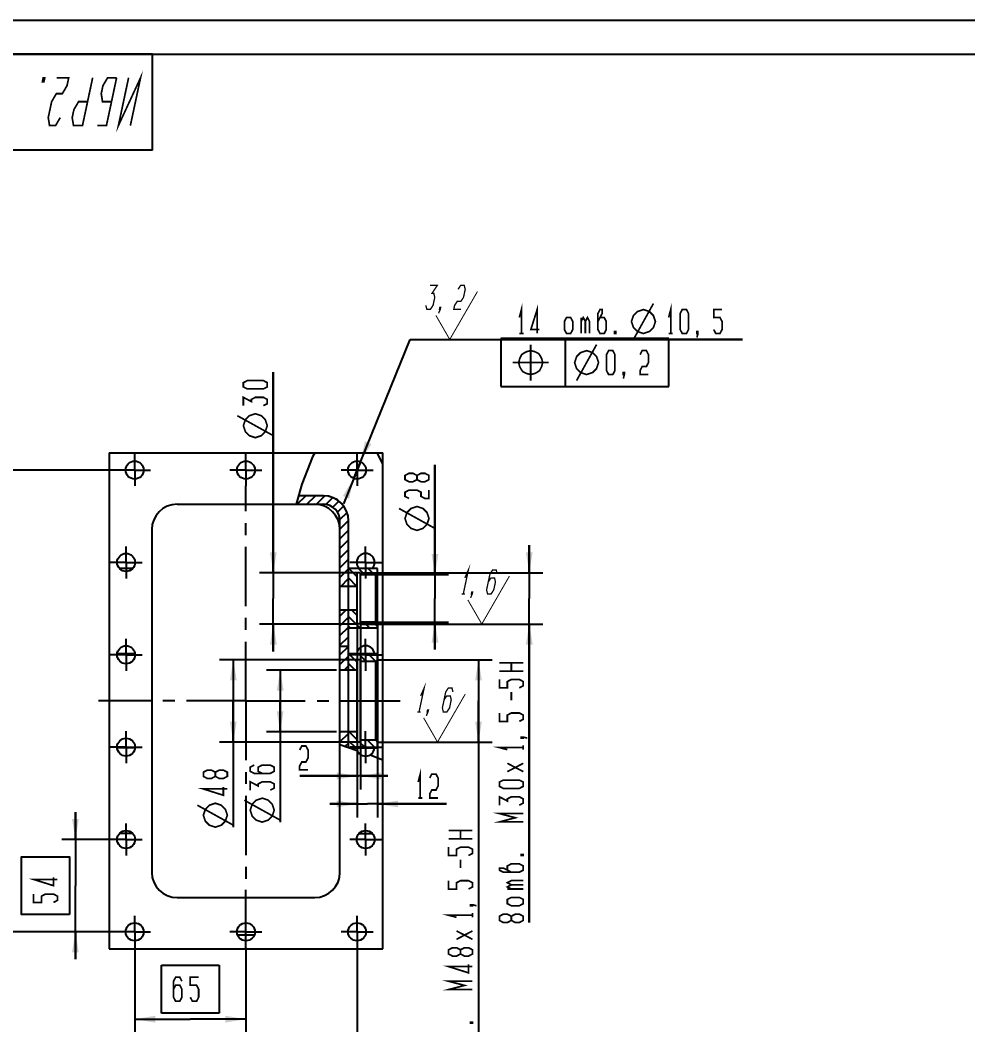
# Model space of a CAD drawing. Header units: millimetres. Extents: x 0 to 420, y 0 to 297.
# Drawn here: x 70.6 to 209.1, y 150.1 to 297 of the extents above; entities that cross this region are included whole.
import ezdxf

# ---------------------------------------------------------------- set-up
doc = ezdxf.new("R2010")
doc.units = ezdxf.units.MM
doc.header["$LTSCALE"] = 23.1
doc.linetypes.add('CENTER', pattern=[0.6, 0.375, -0.075, 0.075, -0.075])
doc.layers.get('0').update_dxf_attribs({"linetype": 'CONTINUOUS'})
for name, color, linetype in [('ALL_AXIS', 7, 'CONTINUOUS'), ('ALL_DIMENSIONS', 7, 'CONTINUOUS'), ('ALL_GTOL', 7, 'CONTINUOUS'), ('ALL_ROUND', 7, 'CONTINUOUS'), ('ALL_SURF_FIN', 7, 'CONTINUOUS')]:
    doc.layers.add(name, color=color, linetype=linetype)
doc.styles.get("Standard").update_dxf_attribs({"font": 'txt', "width": 0.7})
doc.dimstyles.new('DIMSTYLE_1', dxfattribs={"dimtxt": 3.5, "dimasz": 3, "dimexe": 0.18, "dimexo": 0.0625, "dimgap": 0.09, "dimtad": 1, "dimdec": 5, "dimlfac": 4, "dimdsep": 46, "dimtxsty": 'STANDARD', "dimblk": '_FILLED', "dimblk1": '_FILLED', "dimblk2": '_FILLED', "dimcen": 0.09, "dimadec": 0, "dimazin": 0, "dimtp": 0.5, "dimtm": 0.5, "dimtfac": 1, "dimtdec": 5, "dimtofl": 0, "dimtmove": 0, "dimatfit": 3, "dimldrblk": '_FILLED', "dimfxl": 1, "dimtolj": 1, "dimarcsym": 0})
doc.dimstyles.new('DIMSTYLE_2', dxfattribs={"dimtxt": 3.5, "dimasz": 3, "dimexe": 0.18, "dimexo": 0.0625, "dimgap": 0.09, "dimtad": 1, "dimdec": 5, "dimlfac": 4, "dimdsep": 46, "dimtxsty": 'STANDARD', "dimblk": '_FILLED', "dimblk1": '_FILLED', "dimblk2": '_FILLED', "dimcen": 0.09, "dimadec": 0, "dimazin": 0, "dimtp": 0.3, "dimtm": 0.3, "dimtfac": 1, "dimtdec": 5, "dimtofl": 0, "dimtmove": 0, "dimatfit": 3, "dimldrblk": '_FILLED', "dimfxl": 1, "dimtolj": 1, "dimarcsym": 0})
doc.dimstyles.new('DIMSTYLE_3', dxfattribs={"dimtxt": 3.5, "dimasz": 3, "dimexe": 0.18, "dimexo": 0.0625, "dimgap": 0.09, "dimtad": 1, "dimtih": 1, "dimtoh": 1, "dimdec": 5, "dimlfac": 4, "dimdsep": 46, "dimtxsty": 'STANDARD', "dimblk": '_FILLED', "dimblk1": '_FILLED', "dimblk2": '_FILLED', "dimcen": 0.09, "dimadec": 0, "dimazin": 0, "dimtp": 0.2, "dimtm": 0.2, "dimtfac": 1, "dimtdec": 5, "dimtofl": 0, "dimtmove": 0, "dimatfit": 3, "dimldrblk": '_FILLED', "dimfxl": 1, "dimtolj": 1, "dimarcsym": 0})
doc.dimstyles.new('DIMSTYLE_4', dxfattribs={"dimtxt": 3.5, "dimasz": 3, "dimexe": 0.18, "dimexo": 0.0625, "dimgap": 0.09, "dimtad": 1, "dimlfac": 4, "dimdsep": 46, "dimtxsty": 'STANDARD', "dimblk": '_FILLED', "dimblk1": '_FILLED', "dimblk2": '_FILLED', "dimcen": 0.09, "dimadec": 0, "dimazin": 0, "dimtp": 0.2, "dimtm": 0.2, "dimtfac": 1, "dimtofl": 0, "dimtmove": 0, "dimatfit": 3, "dimldrblk": '_FILLED', "dimfxl": 1, "dimtolj": 1, "dimarcsym": 0})
doc.dimstyles.new('DIMSTYLE_5', dxfattribs={"dimtxt": 3.5, "dimasz": 3, "dimexe": 0.18, "dimexo": 0.0625, "dimgap": 0.09, "dimtad": 1, "dimlfac": 4, "dimdsep": 46, "dimtxsty": 'STANDARD', "dimblk": '_FILLED', "dimblk1": '_FILLED', "dimblk2": '_FILLED', "dimcen": 0.09, "dimadec": 0, "dimazin": 0, "dimtp": 0.1, "dimtm": 0.1, "dimtfac": 1, "dimtofl": 0, "dimtmove": 0, "dimatfit": 3, "dimldrblk": '_FILLED', "dimfxl": 1, "dimtolj": 1, "dimarcsym": 0})
doc.dimstyles.new('DIMSTYLE_6', dxfattribs={"dimtxt": 3.5, "dimasz": 3, "dimexe": 0.18, "dimexo": 0.0625, "dimgap": 0.09, "dimtad": 1, "dimlfac": 4, "dimdsep": 46, "dimtxsty": 'STANDARD', "dimblk": '_FILLED', "dimblk1": '_FILLED', "dimblk2": '_FILLED', "dimcen": 0.09, "dimadec": 0, "dimazin": 0, "dimtp": 0.3, "dimtm": 0.3, "dimtfac": 1, "dimtofl": 0, "dimtmove": 0, "dimatfit": 3, "dimldrblk": '_FILLED', "dimfxl": 1, "dimtolj": 1, "dimarcsym": 0})

# ---------------------------------------------------------------- blocks, each defined once
blk = doc.blocks.new('_FILLED')
at = {"color": 0, "linetype": 'BYBLOCK'}
blk.add_solid([(0, 0), (-1, 0.167), (-1, -0.167)], dxfattribs=at)
blk = doc.blocks.new('*D1')
at = {"layer": 'ALL_DIMENSIONS', "color": 2, "linetype": 'CONTINUOUS'}
for p, q in [((87.39, 161.41), (87.39, 137.9)), ((119.89, 161.41), (119.89, 137.9)), ((87.39, 139.9), (103.64, 139.9)), ((119.89, 139.9), (103.64, 139.9))]:
    blk.add_line(p, q, dxfattribs=at)
at = {"layer": 'ALL_DIMENSIONS', "color": 2, "linetype": 'CONTINUOUS', "xscale": 3, "yscale": 3, "zscale": 3, "rotation": 180}
blk.add_blockref('_FILLED', (87.39, 139.9), dxfattribs=at)
at = {"layer": 'ALL_DIMENSIONS', "color": 2, "linetype": 'CONTINUOUS', "xscale": 3, "yscale": 3, "zscale": 3}
blk.add_blockref('_FILLED', (119.89, 139.9), dxfattribs=at)
blk = doc.blocks.new('*D2')
at = {"layer": 'ALL_DIMENSIONS', "color": 2, "linetype": 'CONTINUOUS'}
for p, q in [((87.39, 161.41), (87.39, 148.97)), ((103.64, 161.41), (103.64, 148.97)), ((87.39, 150.97), (95.52, 150.97)), ((103.64, 150.97), (95.52, 150.97))]:
    blk.add_line(p, q, dxfattribs=at)
at = {"layer": 'ALL_DIMENSIONS', "color": 2, "linetype": 'CONTINUOUS', "xscale": 3, "yscale": 3, "zscale": 3, "rotation": 180}
blk.add_blockref('_FILLED', (87.39, 150.97), dxfattribs=at)
at = {"layer": 'ALL_DIMENSIONS', "color": 2, "linetype": 'CONTINUOUS', "xscale": 3, "yscale": 3, "zscale": 3}
blk.add_blockref('_FILLED', (103.64, 150.97), dxfattribs=at)
blk = doc.blocks.new('*D3')
at = {"layer": 'ALL_DIMENSIONS', "color": 2, "linetype": 'CONTINUOUS'}
for p, q in [((78.73, 177.23), (78.73, 181.23)), ((78.73, 181.23), (78.73, 170.48)), ((83.81, 177.23), (76.73, 177.23)), ((78.73, 159.73), (78.73, 170.48)), ((85.06, 163.73), (76.73, 163.73)), ((78.73, 163.73), (78.73, 159.73))]:
    blk.add_line(p, q, dxfattribs=at)
at = {"layer": 'ALL_DIMENSIONS', "color": 2, "linetype": 'CONTINUOUS', "xscale": 3, "yscale": 3, "zscale": 3}
for p, rotation in [((78.73, 177.23), 270), ((78.73, 163.73), 90)]:
    blk.add_blockref('_FILLED', p, dxfattribs=dict(at, rotation=rotation))
blk = doc.blocks.new('*D4')
at = {"layer": 'ALL_DIMENSIONS', "color": 2, "linetype": 'CONTINUOUS'}
for p, q in [((85.06, 231.23), (61.26, 231.23)), ((63.26, 231.23), (63.26, 197.48)), ((63.26, 163.73), (63.26, 197.48)), ((85.06, 163.73), (61.26, 163.73))]:
    blk.add_line(p, q, dxfattribs=at)
at = {"layer": 'ALL_DIMENSIONS', "color": 2, "linetype": 'CONTINUOUS', "xscale": 3, "yscale": 3, "zscale": 3}
for p, rotation in [((63.26, 231.23), 90), ((63.26, 163.73), 270)]:
    blk.add_blockref('_FILLED', p, dxfattribs=dict(at, rotation=rotation))
blk = doc.blocks.new('*D5')
at = {"layer": 'ALL_DIMENSIONS', "color": 2, "linetype": 'CONTINUOUS'}
for p, q in [((119.89, 231.23), (127.64, 250.32)), ((127.64, 250.32), (176.2, 250.32)), ((176.2, 250.32), (141.08, 250.32)), ((120.38, 232.45), (119.89, 231.23)), ((119.89, 231.23), (117.89, 226.31)), ((119.4, 230.02), (119.89, 231.23))]:
    blk.add_line(p, q, dxfattribs=at)
at = {"layer": 'ALL_DIMENSIONS', "color": 2, "linetype": 'CONTINUOUS', "xscale": 3, "yscale": 3, "zscale": 3}
for p, rotation in [((120.38, 232.45), 247.8931335168), ((119.4, 230.02), 67.8931335168)]:
    blk.add_blockref('_FILLED', p, dxfattribs=dict(at, rotation=rotation))
blk = doc.blocks.new('SF10_BL0', base_point=(133.71, 254.27))
at = {"layer": 'ALL_SURF_FIN', "color": 2, "linetype": 'CONTINUOUS'}
for points, const_width in [([(130.56, 258.22), (131.61, 258.22), (130.84, 257.06), (131.1, 257.06), (131.24, 256.47), (130.99, 255.31), (130.6, 254.72), (130.08, 254.72), (129.94, 255.31)], 0.194), ([(133.43, 250.32), (137.48, 257.33)], 0.146), ([(134.64, 257.64), (135.02, 258.22), (135.55, 258.22), (135.69, 257.64), (135.44, 256.47), (135.05, 255.89), (134.53, 255.89), (134.14, 255.31), (134.02, 254.72), (135.07, 254.72)], 0.194), ([(132.05, 254.72), (131.92, 254.72), (131.98, 255.02), (132.11, 255.02), (132.05, 254.72), (131.79, 254.14)], 0.194), ([(133.43, 250.32), (131.4, 253.84)], 0.146)]:
    blk.add_lwpolyline(points, dxfattribs=dict(at, const_width=const_width))
blk = doc.blocks.new('*D6')
at = {"layer": 'ALL_DIMENSIONS', "color": 2, "linetype": 'CONTINUOUS'}
for p, q in [((119.89, 208.73), (119.89, 180.43)), ((122.89, 208.73), (122.89, 180.43)), ((119.89, 182.43), (115.89, 182.43)), ((115.89, 182.43), (121.39, 182.43)), ((132.95, 182.43), (121.39, 182.43)), ((122.89, 182.43), (132.95, 182.43))]:
    blk.add_line(p, q, dxfattribs=at)
at = {"layer": 'ALL_DIMENSIONS', "color": 2, "linetype": 'CONTINUOUS', "xscale": 3, "yscale": 3, "zscale": 3}
blk.add_blockref('_FILLED', (119.89, 182.43), dxfattribs=at)
at = {"layer": 'ALL_DIMENSIONS', "color": 2, "linetype": 'CONTINUOUS', "xscale": 3, "yscale": 3, "zscale": 3, "rotation": 180}
blk.add_blockref('_FILLED', (122.89, 182.43), dxfattribs=at)
blk = doc.blocks.new('*D7')
at = {"layer": 'ALL_DIMENSIONS', "color": 2, "linetype": 'CONTINUOUS'}
for p, q in [((145.05, 216.23), (145.05, 220.23)), ((145.05, 220.23), (145.05, 212.48)), ((120.47, 216.23), (147.05, 216.23)), ((145.05, 165.1), (145.05, 212.48)), ((120.42, 208.73), (147.05, 208.73)), ((145.05, 208.73), (145.05, 165.1))]:
    blk.add_line(p, q, dxfattribs=at)
at = {"layer": 'ALL_DIMENSIONS', "color": 2, "linetype": 'CONTINUOUS', "xscale": 3, "yscale": 3, "zscale": 3}
for p, rotation in [((145.05, 216.23), 270), ((145.05, 208.73), 90)]:
    blk.add_blockref('_FILLED', p, dxfattribs=dict(at, rotation=rotation))
blk = doc.blocks.new('SF4_BL1', base_point=(138.65, 212.69))
at = {"layer": 'ALL_SURF_FIN', "color": 2, "linetype": 'CONTINUOUS'}
for points, const_width in [([(135.64, 215.47), (136.15, 216.64), (135.41, 213.14)], 0.194), ([(140.36, 216.06), (140.22, 216.64), (139.7, 216.64), (139.31, 216.06), (138.81, 213.72), (138.95, 213.14), (139.48, 213.14), (139.86, 213.72), (140.11, 214.89), (139.97, 215.47), (139.45, 215.47), (139.06, 214.89)], 0.194), ([(138.11, 208.73), (142.15, 215.74)], 0.146), ([(135.15, 213.14), (135.67, 213.14)], 0.194), ([(136.72, 213.14), (136.59, 213.14), (136.65, 213.43), (136.78, 213.43), (136.72, 213.14), (136.47, 212.56)], 0.194), ([(138.11, 208.73), (136.07, 212.26)], 0.146)]:
    blk.add_lwpolyline(points, dxfattribs=dict(at, const_width=const_width))
blk = doc.blocks.new('*D8')
at = {"layer": 'ALL_DIMENSIONS', "color": 2, "linetype": 'CONTINUOUS'}
for p, q in [((107.65, 216.23), (107.65, 245.53)), ((107.65, 245.53), (107.65, 212.48)), ((119.89, 216.23), (105.65, 216.23)), ((107.65, 204.73), (107.65, 212.48)), ((119.89, 208.73), (105.65, 208.73)), ((107.65, 208.73), (107.65, 204.73))]:
    blk.add_line(p, q, dxfattribs=at)
at = {"layer": 'ALL_DIMENSIONS', "color": 2, "linetype": 'CONTINUOUS', "xscale": 3, "yscale": 3, "zscale": 3}
for p, rotation in [((107.65, 216.23), 270), ((107.65, 208.73), 90)]:
    blk.add_blockref('_FILLED', p, dxfattribs=dict(at, rotation=rotation))
blk = doc.blocks.new('*D9')
at = {"layer": 'ALL_DIMENSIONS', "color": 2, "linetype": 'CONTINUOUS'}
for p, q in [((119.89, 208.73), (119.89, 184.52)), ((120.39, 208.73), (120.39, 184.52)), ((119.89, 186.52), (111.5, 186.52)), ((111.5, 186.52), (120.14, 186.52)), ((124.39, 186.52), (120.14, 186.52)), ((120.39, 186.52), (124.39, 186.52))]:
    blk.add_line(p, q, dxfattribs=at)
at = {"layer": 'ALL_DIMENSIONS', "color": 2, "linetype": 'CONTINUOUS', "xscale": 3, "yscale": 3, "zscale": 3}
blk.add_blockref('_FILLED', (119.89, 186.52), dxfattribs=at)
at = {"layer": 'ALL_DIMENSIONS', "color": 2, "linetype": 'CONTINUOUS', "xscale": 3, "yscale": 3, "zscale": 3, "rotation": 180}
blk.add_blockref('_FILLED', (120.39, 186.52), dxfattribs=at)
blk = doc.blocks.new('*D10')
at = {"layer": 'ALL_DIMENSIONS', "color": 2, "linetype": 'CONTINUOUS'}
for p, q in [((131.27, 215.98), (131.27, 231.98)), ((131.27, 231.98), (131.27, 212.48)), ((120.39, 215.98), (133.27, 215.98)), ((131.27, 204.98), (131.27, 212.48)), ((120.39, 208.98), (133.27, 208.98)), ((131.27, 208.98), (131.27, 204.98))]:
    blk.add_line(p, q, dxfattribs=at)
at = {"layer": 'ALL_DIMENSIONS', "color": 2, "linetype": 'CONTINUOUS', "xscale": 3, "yscale": 3, "zscale": 3}
for p, rotation in [((131.27, 215.98), 270), ((131.27, 208.98), 90)]:
    blk.add_blockref('_FILLED', p, dxfattribs=dict(at, rotation=rotation))
blk = doc.blocks.new('*D11')
at = {"layer": 'ALL_DIMENSIONS', "color": 2, "linetype": 'CONTINUOUS'}
for p, q in [((122.89, 203.48), (139.63, 203.48)), ((137.63, 203.48), (137.63, 197.48)), ((137.63, 191.48), (137.63, 197.48)), ((137.63, 197.48), (137.63, 140.59)), ((122.89, 191.48), (139.63, 191.48))]:
    blk.add_line(p, q, dxfattribs=at)
at = {"layer": 'ALL_DIMENSIONS', "color": 2, "linetype": 'CONTINUOUS', "xscale": 3, "yscale": 3, "zscale": 3}
for p, rotation in [((137.63, 203.48), 90), ((137.63, 191.48), 270)]:
    blk.add_blockref('_FILLED', p, dxfattribs=dict(at, rotation=rotation))
blk = doc.blocks.new('SF11_BL2', base_point=(132.18, 195.44))
at = {"layer": 'ALL_SURF_FIN', "color": 2, "linetype": 'CONTINUOUS'}
for points, const_width in [([(129.17, 198.22), (129.69, 199.39), (128.94, 195.89)], 0.194), ([(131.64, 191.48), (135.69, 198.49)], 0.146), ([(133.89, 198.81), (133.75, 199.39), (133.23, 199.39), (132.84, 198.81), (132.35, 196.47), (132.48, 195.89), (133.01, 195.89), (133.4, 196.47), (133.64, 197.64), (133.51, 198.22), (132.98, 198.22), (132.59, 197.64)], 0.194), ([(128.68, 195.89), (129.2, 195.89)], 0.194), ([(130.25, 195.89), (130.12, 195.89), (130.18, 196.18), (130.32, 196.18), (130.25, 195.89), (130, 195.31)], 0.194), ([(131.64, 191.48), (129.61, 195.01)], 0.146)]:
    blk.add_lwpolyline(points, dxfattribs=dict(at, const_width=const_width))
blk = doc.blocks.new('*D12')
at = {"layer": 'ALL_DIMENSIONS', "color": 2, "linetype": 'CONTINUOUS'}
for p, q in [((119.89, 203.48), (99.8, 203.48)), ((101.8, 203.48), (101.8, 197.48)), ((101.8, 191.48), (101.8, 197.48)), ((101.8, 197.48), (101.8, 179.03)), ((119.89, 191.48), (99.8, 191.48))]:
    blk.add_line(p, q, dxfattribs=at)
at = {"layer": 'ALL_DIMENSIONS', "color": 2, "linetype": 'CONTINUOUS', "xscale": 3, "yscale": 3, "zscale": 3}
for p, rotation in [((101.8, 203.48), 90), ((101.8, 191.48), 270)]:
    blk.add_blockref('_FILLED', p, dxfattribs=dict(at, rotation=rotation))
blk = doc.blocks.new('*D13')
at = {"layer": 'ALL_DIMENSIONS', "color": 2, "linetype": 'CONTINUOUS'}
for p, q in [((116.89, 201.98), (106.65, 201.98)), ((108.65, 201.98), (108.65, 197.48)), ((108.65, 192.98), (108.65, 197.48)), ((108.65, 197.48), (108.65, 179.77)), ((116.89, 192.98), (106.65, 192.98))]:
    blk.add_line(p, q, dxfattribs=at)
at = {"layer": 'ALL_DIMENSIONS', "color": 2, "linetype": 'CONTINUOUS', "xscale": 3, "yscale": 3, "zscale": 3}
for p, rotation in [((108.65, 201.98), 90), ((108.65, 192.98), 270)]:
    blk.add_blockref('_FILLED', p, dxfattribs=dict(at, rotation=rotation))

msp = doc.modelspace()

# ---------------------------------------------------------------- linework, layer by layer
at = {"color": 7, "linetype": 'CONTINUOUS'}
for p, q in [((0, 297), (420, 297)), ((90, 292), (20, 292)), ((20, 292), (415, 292)), ((90, 278), (90, 292)), ((90, 278), (20, 278)), ((83.6409714, 233.7338225), (83.6409714, 161.2338225)), ((83.6409714, 233.7338225), (123.6409714, 233.7338225)), ((113.7332989, 233.7338225), (113.3704139, 233.1842436)), ((123.6409714, 232.1304863), (122.8057164, 233.7338225)), ((123.6409714, 161.2338225), (123.6409714, 233.7338225)), ((113.3704139, 233.1842436), (111.8044474, 229.1938825)), ((111.8044474, 229.1938825), (110.9684611, 226.2338225)), ((93.5909714, 226.2338225), (114.9409714, 226.2338225)), ((114.9409714, 227.4838225), (111.3214887, 227.4838225)), ((117.3909714, 172.4338225), (117.3909714, 223.7838225)), ((118.6409714, 190.6891714), (118.6409714, 223.7838225)), ((89.8909714, 222.5338225), (89.8909714, 172.4338225)), ((122.8909714, 216.8588225), (118.6409714, 216.8588225)), ((119.8909714, 208.7338225), (119.8909714, 216.2338225)), ((120.3909714, 216.2338225), (119.8909714, 216.2338225)), ((120.3909714, 208.7338225), (120.3909714, 216.2338225)), ((122.6409714, 215.9838225), (120.3909714, 215.9838225)), ((122.8909714, 216.2338225), (122.6409714, 215.9838225)), ((122.6409714, 208.9838225), (122.6409714, 215.9838225)), ((122.8909714, 208.1088225), (122.8909714, 216.8588225)), ((119.8909714, 214.2338225), (117.3909714, 214.2338225)), ((119.8909714, 210.7338225), (117.3909714, 210.7338225)), ((120.3909714, 208.7338225), (119.8909714, 208.7338225)), ((122.6409714, 208.9838225), (120.3909714, 208.9838225)), ((122.8909714, 208.7338225), (122.6409714, 208.9838225)), ((122.8909714, 208.1088225), (118.6409714, 208.1088225)), ((117.3909714, 205.5140734), (118.6409714, 205.5140734)), ((122.8909714, 204.3588225), (118.6409714, 204.3588225)), ((122.8909714, 190.6088225), (122.8909714, 204.3588225)), ((120.3909714, 203.4838225), (119.8909714, 203.4838225)), ((119.8909714, 191.4838225), (119.8909714, 203.4838225)), ((120.3909714, 191.4838225), (120.3909714, 203.4838225)), ((122.6409714, 203.2338225), (120.3909714, 203.2338225)), ((122.8909714, 203.4838225), (122.6409714, 203.2338225)), ((122.6409714, 191.7338225), (122.6409714, 203.2338225)), ((119.8909714, 201.9838225), (117.3909714, 201.9838225)), ((119.8909714, 192.9838225), (117.3909714, 192.9838225)), ((117.3909714, 191.1227686), (119.9231916, 190.2443977)), ((120.3909714, 191.4838225), (119.8909714, 191.4838225)), ((122.6409714, 191.7338225), (120.3909714, 191.7338225)), ((122.8909714, 191.4838225), (122.6409714, 191.7338225)), ((122.8909714, 190.6088225), (118.8726059, 190.6088225)), ((121.7773384, 189.5862066), (123.6409714, 188.890469)), ((93.5909714, 168.7338225), (113.6909714, 168.7338225)), ((83.6409714, 161.2338225), (123.6409714, 161.2338225))]:
    msp.add_line(p, q, dxfattribs=at)
at = {"color": 2, "linetype": 'CONTINUOUS'}
for p, q in [((111.126261, 226.2338225), (112.376261, 227.4838225)), ((112.5404746, 226.2338225), (113.7904746, 227.4838225)), ((113.9546881, 226.2338225), (115.1904589, 227.4695933)), ((115.3334183, 226.1983392), (116.3384638, 227.2033847)), ((116.3390325, 225.7897398), (117.2350134, 226.6857207)), ((117.0264833, 225.062977), (117.9252031, 225.9616967)), ((117.3765792, 223.9988593), (118.4186119, 225.0408921)), ((117.3909714, 222.5990379), (118.6374526, 223.8455191)), ((117.3909714, 221.1848244), (118.6409714, 222.4348244)), ((117.3909714, 219.7706108), (118.6409714, 221.0206108)), ((117.3909714, 218.3563973), (118.6409714, 219.6063973)), ((117.3909714, 216.9421837), (118.6409714, 218.1921837)), ((117.3909714, 215.5279701), (118.6409714, 216.7779701)), ((119.8909714, 215.6291818), (118.6613307, 216.8588225)), ((120.9505442, 215.9838225), (120.0755442, 216.8588225)), ((122.3647578, 215.9838225), (121.4897578, 216.8588225)), ((117.5110373, 214.2338225), (118.6409714, 215.3637566)), ((119.8721171, 214.2338225), (118.6409714, 215.4649683)), ((117.3909714, 209.8711159), (118.253678, 210.7338225)), ((119.8909714, 209.9723276), (119.1294764, 210.7338225)), ((117.3909714, 208.4569023), (118.6409714, 209.7069023)), ((120.3402629, 208.1088225), (118.6409714, 209.808114)), ((121.7544764, 208.1088225), (120.8794764, 208.9838225)), ((122.8909714, 208.3865411), (122.29369, 208.9838225)), ((117.3909714, 207.0426888), (118.6409714, 208.2926888)), ((118.9260493, 208.1088225), (118.6409714, 208.3939005)), ((117.3909714, 205.6284752), (118.6409714, 206.8784752)), ((117.3909714, 204.2142616), (118.6409714, 205.4642616)), ((119.8909714, 203.1341818), (118.6663307, 204.3588225)), ((121.2055442, 203.2338225), (120.0805442, 204.3588225)), ((122.6197578, 203.2338225), (121.4947578, 204.3588225)), ((117.3909714, 202.8000481), (118.6409714, 204.0500481)), ((119.6271171, 201.9838225), (118.6409714, 202.9699683)), ((117.9889594, 201.9838225), (118.6409714, 202.6358345)), ((117.3909714, 192.9005531), (117.4742408, 192.9838225)), ((117.3909714, 191.4863396), (118.6409714, 192.7363396)), ((119.8909714, 191.8204733), (118.7276222, 192.9838225)), ((118.1710292, 190.8521839), (118.6409714, 191.322126)), ((119.6884086, 190.6088225), (118.6409714, 191.6562598)), ((121.1026222, 190.6088225), (120.2276222, 191.4838225)), ((122.5168358, 190.6088225), (121.3918358, 191.7338225))]:
    msp.add_line(p, q, dxfattribs=at)
at = {"color": 2, "linetype": 'CONTINUOUS', "const_width": 0.25}
for points in [[(86.7621011, 281.5781946), (88.2500006, 288.5782031), (85.0121054, 281.5781946), (86.4999985, 288.5782031)], [(74.0312485, 288.5782031), (74.2500027, 288.5782031), (74.1260074, 287.9948584), (73.9072595, 287.9948584), (74.0312485, 288.5782031)], [(76.5100854, 282.7448584), (75.8246054, 281.5781946), (74.9496011, 281.5781946), (74.7600897, 282.7448584), (75.2560519, 285.078186), (75.941532, 286.2448499), (76.8165363, 286.2448499), (77.5020163, 287.4115137), (77.7500006, 288.5782031), (75.9999985, 288.5782031)], [(81.2499985, 288.5782031), (79.7621054, 281.5781946), (78.4496054, 281.5781946), (78.2600876, 282.7448584), (78.5080719, 283.9115222), (79.1935519, 285.078186), (80.5060519, 285.078186)], [(84.7500027, 288.5782031), (83.2621033, 281.5781946), (81.9496033, 281.5781946)], [(84.7500027, 288.5782031), (83.4375027, 288.5782031), (82.7520163, 287.4115137), (82.504032, 286.2448499), (82.6935498, 285.078186), (84.0060498, 285.078186)]]:
    msp.add_lwpolyline(points, dxfattribs=at)
at = {"color": 7, "linetype": 'CONTINUOUS'}
for centre in [(87.3909714, 231.2338225), (103.6409714, 231.2338225), (119.8909714, 231.2338225), (86.1409714, 217.7338225), (86.1409714, 204.2338225), (86.1409714, 190.7338225), (86.1409714, 177.2338225), (121.1409714, 177.2338225), (87.3909714, 163.7338225), (103.6409714, 163.7338225), (119.8909714, 163.7338225)]:
    msp.add_circle(centre, 1.3125, dxfattribs=at)
for centre, radius, start, end in [((93.5909714, 222.5338225), 3.7, 90, 180), ((114.9409714, 223.7838225), 3.7, 0, 90), ((114.9409714, 223.7838225), 2.45, 0, 90), ((114.9784714, 223.8213225), 3.6625, 0, 90), ((121.1409714, 217.7338225), 1.3125, 318.119705709, 221.880294291), ((121.1409714, 204.2338225), 1.3125, 5.502852663, 174.497147337), ((121.1409714, 190.7338225), 1.3125, 185.502852663, 354.497147337), ((93.5909714, 172.4338225), 3.7, 180, 270), ((113.6909714, 172.4338225), 3.7, 270, 360)]:
    msp.add_arc(centre, radius, start, end, dxfattribs=at)
at = {"layer": 'ALL_AXIS', "color": 7, "linetype": 'CENTER'}
for p, q in [((87.3909714, 231.2338225), (87.3909714, 233.5619475)), ((103.6409714, 231.2338225), (103.6409714, 233.5619475)), ((119.8909714, 231.2338225), (119.8909714, 233.5619475)), ((87.3909714, 231.2338225), (85.0628464, 231.2338225)), ((87.3909714, 231.2338225), (87.3909714, 228.9056975)), ((87.3909714, 231.2338225), (89.7190964, 231.2338225)), ((103.6409714, 231.2338225), (101.3128464, 231.2338225)), ((103.6409714, 231.2338225), (103.6409714, 228.9056975)), ((103.6409714, 231.2338225), (105.9690964, 231.2338225)), ((119.8909714, 231.2338225), (117.5628464, 231.2338225)), ((119.8909714, 231.2338225), (119.8909714, 228.9056975)), ((119.8909714, 231.2338225), (122.2190964, 231.2338225)), ((103.6409714, 197.4838225), (103.6409714, 228.9056975)), ((86.1409714, 217.7338225), (86.1409714, 220.0619475)), ((121.1409714, 217.7338225), (121.1409714, 220.0619475)), ((86.1409714, 217.7338225), (83.8128464, 217.7338225)), ((86.1409714, 217.7338225), (86.1409714, 215.4056975)), ((86.1409714, 217.7338225), (88.4690964, 217.7338225)), ((121.1409714, 217.7338225), (118.8128464, 217.7338225)), ((121.1409714, 217.7338225), (121.1409714, 215.4056975)), ((121.1409714, 217.7338225), (123.4690964, 217.7338225)), ((86.1409714, 204.2338225), (86.1409714, 206.5619475)), ((121.1409714, 204.2338225), (121.1409714, 206.5619475)), ((86.1409714, 204.2338225), (83.8128464, 204.2338225)), ((86.1409714, 204.2338225), (86.1409714, 201.9056975)), ((86.1409714, 204.2338225), (88.4690964, 204.2338225)), ((121.1409714, 204.2338225), (118.8128464, 204.2338225)), ((121.1409714, 204.2338225), (123.4690964, 204.2338225)), ((121.1409714, 204.2338225), (121.1409714, 201.9056975)), ((103.6409714, 197.4838225), (82.1171276, 197.4838225)), ((103.6409714, 197.4838225), (103.6409714, 170.740065)), ((103.6409714, 197.4838225), (126.438349, 197.4838225)), ((86.1409714, 190.7338225), (86.1409714, 193.0619475)), ((121.1409714, 190.7338225), (121.1409714, 193.0619475)), ((86.1409714, 190.7338225), (83.8128464, 190.7338225)), ((86.1409714, 190.7338225), (86.1409714, 188.4056975)), ((86.1409714, 190.7338225), (88.4690964, 190.7338225)), ((121.1409714, 190.7338225), (118.8128464, 190.7338225)), ((121.1409714, 190.7338225), (123.4690964, 190.7338225)), ((121.1409714, 190.7338225), (121.1409714, 188.4056975)), ((86.1409714, 177.2338225), (86.1409714, 179.5619475)), ((121.1409714, 177.2338225), (121.1409714, 179.5619475)), ((86.1409714, 177.2338225), (83.8128464, 177.2338225)), ((86.1409714, 177.2338225), (88.4690964, 177.2338225)), ((86.1409714, 177.2338225), (86.1409714, 174.9056975)), ((121.1409714, 177.2338225), (118.8128464, 177.2338225)), ((121.1409714, 177.2338225), (123.4690964, 177.2338225)), ((121.1409714, 177.2338225), (121.1409714, 174.9056975)), ((103.6409714, 161.2338225), (103.6409714, 170.7338225)), ((87.3909714, 163.7338225), (87.3909714, 166.0619475)), ((119.8909714, 163.7338225), (119.8909714, 166.0619475)), ((87.3909714, 163.7338225), (85.0628464, 163.7338225)), ((87.3909714, 163.7338225), (89.7190964, 163.7338225)), ((87.3909714, 163.7338225), (87.3909714, 161.4056975)), ((103.6409714, 163.7338225), (101.3128464, 163.7338225)), ((103.6409714, 163.7338225), (105.9690964, 163.7338225)), ((119.8909714, 163.7338225), (117.5628464, 163.7338225)), ((119.8909714, 163.7338225), (122.2190964, 163.7338225)), ((119.8909714, 163.7338225), (119.8909714, 161.4056975))]:
    msp.add_line(p, q, dxfattribs=at)
at = {"layer": 'ALL_AXIS', "color": 7, "linetype": 'CONTINUOUS'}
for p, q in [((87.1171445, 216.8588225), (85.1647983, 216.8588225)), ((87.4443068, 204.3588225), (84.8376359, 204.3588225)), ((118.6409714, 204.3588225), (122.8909714, 204.3588225)), ((87.4443068, 190.6088225), (84.8376359, 190.6088225)), ((118.8726059, 190.6088225), (122.8909714, 190.6088225)), ((87.1171445, 178.1088225), (85.1647983, 178.1088225)), ((120.1647983, 178.1088225), (122.1171445, 178.1088225)), ((104.8515734, 163.2338225), (102.4303693, 163.2338225))]:
    msp.add_line(p, q, dxfattribs=at)
at = {"layer": 'ALL_DIMENSIONS', "color": 2, "linetype": 'CONTINUOUS'}
for p, q in [((91.3159714, 158.8452711), (99.7159714, 158.8452711)), ((91.3159714, 151.8452711), (91.3159714, 158.8452711)), ((99.7159714, 158.8452711), (99.7159714, 151.8452711)), ((99.7159714, 151.8452711), (91.3159714, 151.8452711))]:
    msp.add_line(p, q, dxfattribs=at)
at = {"layer": 'ALL_DIMENSIONS', "color": 2, "linetype": 'CONTINUOUS', "const_width": 0.25}
for points in [[(143.5959595, 253.5256091), (143.902218, 254.6922729), (143.902218, 251.1922815)], [(160.2720026, 250.3172644), (163.1886749, 255.5672644)], [(165.4126318, 253.5256091), (165.7188776, 254.6922729), (165.7188776, 251.1922815)], [(146.199093, 251.1922815), (146.199093, 254.6922729), (145.280343, 251.7756006), (146.5053387, 251.7756006)], [(155.0803345, 252.9422644), (155.6928387, 254.1089539), (155.6928387, 254.6922729), (155.386593, 254.6922729), (155.0803345, 254.1089539), (155.0803345, 251.7756006), (155.386593, 251.1922815), (155.9990845, 251.1922815), (156.305343, 251.7756006), (156.305343, 252.9422644), (155.9990845, 253.5256091), (155.386593, 253.5256091)], [(159.980343, 252.9422644), (160.2720026, 253.8172815), (160.8553345, 254.4006006), (161.7303387, 254.6922729), (162.605343, 254.4006006), (163.1886749, 253.8172815), (163.4803345, 252.9422644), (163.1886749, 252.0672729), (162.605343, 251.4839539), (161.7303387, 251.1922815), (160.8553345, 251.4839539), (160.2720026, 252.0672729), (159.980343, 252.9422644)], [(167.4032611, 251.1922815), (167.0970026, 251.7756006), (167.0970026, 254.1089539), (167.4032611, 254.6922729), (168.0157526, 254.6922729), (168.3220111, 254.1089539), (168.3220111, 251.7756006), (168.0157526, 251.1922815), (167.4032611, 251.1922815)], [(171.9970111, 251.7756006), (172.3032568, 251.1922815), (172.9157611, 251.1922815), (173.2220068, 251.7756006), (173.2220068, 252.9422644), (172.9157611, 253.5256091), (171.9970111, 253.5256091), (171.9970111, 254.6922729), (173.2220068, 254.6922729)], [(150.1803387, 251.7756006), (150.4865845, 251.1922815), (151.0990887, 251.1922815), (151.4053345, 251.7756006), (151.4053345, 252.9422644), (151.0990887, 253.5256091), (150.4865845, 253.5256091), (150.1803387, 252.9422644), (150.1803387, 251.7756006)], [(152.630343, 252.9422644), (152.9365887, 253.5256091), (153.2428345, 252.9422644), (153.2428345, 251.1922815)], [(152.630343, 251.1922815), (152.630343, 253.5256091)], [(153.2428345, 252.9422644), (153.549093, 253.5256091), (153.8553387, 252.9422644), (153.8553387, 251.1922815)], [(143.5959595, 251.1922815), (144.2084637, 251.1922815)], [(157.683468, 251.1922815), (157.5303387, 251.1922815), (157.5303387, 251.4839539), (157.683468, 251.4839539), (157.683468, 251.1922815)], [(165.4126318, 251.1922815), (166.0251361, 251.1922815)], [(169.7001361, 251.1922815), (169.5470068, 251.1922815), (169.5470068, 251.4839539), (169.7001361, 251.4839539), (169.7001361, 251.1922815), (169.5470068, 250.6089368)], [(106.770369, 243.3906226), (106.187037, 243.084364), (103.853703, 243.084364), (103.2703711, 243.3906226), (103.2703711, 244.003114), (103.853703, 244.3093726), (106.187037, 244.3093726), (106.770369, 244.003114), (106.770369, 243.3906226)], [(103.2703711, 240.6343726), (103.2703711, 241.8593811), (104.4370349, 241.246864), (104.4370349, 241.5531226), (105.0203668, 241.8593811), (106.187037, 241.8593811), (106.770369, 241.5531226), (106.770369, 240.9406311), (106.187037, 240.6343726)], [(105.0203668, 235.9677173), (104.145369, 236.259364), (103.562037, 236.8427087), (103.2703711, 237.7177002), (103.562037, 238.5927173), (104.145369, 239.1760364), (105.0203668, 239.4677087), (105.8953711, 239.1760364), (106.478703, 238.5927173), (106.770369, 237.7177002), (106.478703, 236.8427087), (105.8953711, 236.259364), (105.0203668, 235.9677173)], [(107.6453668, 236.259364), (102.3953668, 239.1760364)], [(128.6430341, 230.4461938), (128.0597021, 230.7524524), (127.4763702, 230.7524524), (126.8930383, 230.4461938), (126.8930383, 229.8337024), (127.4763702, 229.5274438), (128.0597021, 229.5274438), (128.6430341, 229.8337024)], [(130.3930426, 229.8337024), (130.3930426, 230.4461938), (129.8097107, 230.7524524), (129.226366, 230.7524524), (128.6430341, 230.4461938), (128.6430341, 229.8337024), (129.226366, 229.5274438), (129.8097107, 229.5274438), (130.3930426, 229.8337024)], [(127.4763702, 227.0774524), (126.8930383, 227.3837109), (126.8930383, 227.9962024), (127.4763702, 228.3024609), (128.6430341, 228.3024609), (129.226366, 227.9962024), (129.226366, 227.3837109), (129.8097107, 227.0774524), (130.3930426, 227.0774524), (130.3930426, 228.3024609)], [(131.2680341, 222.7024438), (126.0180341, 225.6191162)], [(128.6430341, 222.4107971), (127.7680426, 222.7024438), (127.1847107, 223.2857886), (126.8930383, 224.16078), (127.1847107, 225.0357971), (127.7680426, 225.6191162), (128.6430341, 225.9107886), (129.5180383, 225.6191162), (130.1013702, 225.0357971), (130.3930426, 224.16078), (130.1013702, 223.2857886), (129.5180383, 222.7024438), (128.6430341, 222.4107971)], [(140.6780438, 203.0747241), (144.1780353, 203.0747241)], [(142.4280396, 201.8497156), (142.4280396, 203.0747241)], [(144.1780353, 201.8497156), (140.6780438, 201.8497156)], [(143.5947034, 199.3997241), (144.1780353, 199.7059827), (144.1780353, 200.3184741), (143.5947034, 200.6247327), (142.4280396, 200.6247327), (141.8447076, 200.3184741), (141.8447076, 199.3997241), (140.6780438, 199.3997241), (140.6780438, 200.6247327)], [(142.4280396, 197.5622241), (142.4280396, 198.7872327)], [(143.5947034, 194.4997156), (144.1780353, 194.8059741), (144.1780353, 195.4184656), (143.5947034, 195.7247241), (142.4280396, 195.7247241), (141.8447076, 195.4184656), (141.8447076, 194.4997156), (140.6780438, 194.4997156), (140.6780438, 195.7247241)], [(111.495401, 190.3132251), (111.8016467, 190.8965698), (112.414151, 190.8965698), (112.7203967, 190.3132251), (112.7203967, 189.1465613), (112.414151, 188.5632422), (111.8016467, 188.5632422), (111.495401, 187.9798975), (111.495401, 187.3965527), (112.7203967, 187.3965527)], [(144.1780353, 192.2028406), (144.1780353, 192.0497241), (143.8863757, 192.0497241), (143.8863757, 192.2028406), (144.1780353, 192.2028406), (144.7613672, 192.0497241)], [(144.1780353, 190.3653406), (144.1780353, 190.9778577)], [(141.8447076, 190.3653406), (140.6780438, 190.6715991), (144.1780353, 190.6715991)], [(104.8605212, 188.1154285), (104.2771893, 187.8091956), (104.2771893, 187.1966785), (104.8605212, 186.8904456), (107.1938553, 186.8904456), (107.7771936, 187.1966785), (107.7771936, 187.8091956), (107.1938553, 188.1154285), (106.0271915, 188.1154285), (105.4438531, 187.8091956), (105.4438531, 187.1966785), (106.0271915, 186.8904456)], [(144.1780353, 187.1497156), (141.8447076, 188.3747241)], [(141.8447076, 187.1497156), (144.1780353, 188.3747241)], [(99.1779346, 187.0703247), (98.5946027, 187.3765833), (98.0112708, 187.3765833), (97.4279324, 187.0703247), (97.4279324, 186.4578333), (98.0112708, 186.1515747), (98.5946027, 186.1515747), (99.1779346, 186.4578333)], [(100.9279367, 186.4578333), (100.9279367, 187.0703247), (100.3446048, 187.3765833), (99.7612665, 187.3765833), (99.1779346, 187.0703247), (99.1779346, 186.4578333), (99.7612665, 186.1515747), (100.3446048, 186.1515747), (100.9279367, 186.4578333)], [(128.8146844, 185.6350598), (129.1209302, 186.8017236), (129.1209302, 183.3017194)], [(130.4990552, 186.2183917), (130.8053009, 186.8017236), (131.4178052, 186.8017236), (131.7240509, 186.2183917), (131.7240509, 185.0517279), (131.4178052, 184.468396), (130.8053009, 184.468396), (130.4990552, 183.8850513), (130.4990552, 183.3017194), (131.7240509, 183.3017194)], [(100.9279367, 184.6203204), (97.4279324, 184.6203204), (100.3446048, 183.7015704), (100.3446048, 184.926579)], [(104.2771893, 184.4404413), (104.2771893, 185.665437), (105.4438531, 185.0529327), (105.4438531, 185.3591913), (106.0271915, 185.665437), (107.1938553, 185.665437), (107.7771936, 185.3591913), (107.7771936, 184.746687), (107.1938553, 184.4404413)], [(144.1780353, 185.0059698), (143.5947034, 184.6997241), (141.2613757, 184.6997241), (140.6780438, 185.0059698), (140.6780438, 185.6184741), (141.2613757, 185.9247198), (143.5947034, 185.9247198), (144.1780353, 185.6184741), (144.1780353, 185.0059698)], [(140.6780438, 182.2497198), (140.6780438, 183.4747284), (141.8447076, 182.8622241), (141.8447076, 183.1684698), (142.4280396, 183.4747284), (143.5947034, 183.4747284), (144.1780353, 183.1684698), (144.1780353, 182.5559784), (143.5947034, 182.2497198)], [(101.8029346, 179.3265747), (96.5529346, 182.2432471)], [(99.1779346, 179.0349023), (98.3029367, 179.3265747), (97.7196048, 179.9099066), (97.4279324, 180.7849109), (97.7196048, 181.6599023), (98.3029367, 182.2432471), (99.1779346, 182.5349066), (100.0529324, 182.2432471), (100.6362708, 181.6599023), (100.9279367, 180.7849109), (100.6362708, 179.9099066), (100.0529324, 179.3265747), (99.1779346, 179.0349023)], [(108.6521851, 180.0654327), (103.4021915, 182.9821051)], [(106.0271915, 179.7737732), (105.1521872, 180.0654327), (104.5688553, 180.6487646), (104.2771893, 181.5237689), (104.5688553, 182.3987732), (105.1521872, 182.9821051), (106.0271915, 183.2737646), (106.9021893, 182.9821051), (107.4855212, 182.3987732), (107.7771936, 181.5237689), (107.4855212, 180.6487646), (106.9021893, 180.0654327), (106.0271915, 179.7737732)], [(128.8146844, 183.3017194), (129.4271759, 183.3017194)], [(144.1780353, 179.7997284), (140.6780438, 179.7997284), (143.0113715, 180.4122198), (140.6780438, 181.0247241), (144.1780353, 181.0247241)], [(133.2530621, 178.5676831), (136.7530664, 178.5676831)], [(135.0030579, 177.3426746), (135.0030579, 178.5676831)], [(136.7530664, 177.3426746), (133.2530621, 177.3426746)], [(136.1697345, 174.8926831), (136.7530664, 175.1989288), (136.7530664, 175.8114331), (136.1697345, 176.1176788), (135.0030579, 176.1176788), (134.419726, 175.8114331), (134.419726, 174.8926831), (133.2530621, 174.8926831), (133.2530621, 176.1176788)], [(144.1780353, 175.0528491), (144.1780353, 174.8997198), (143.8863757, 174.8997198), (143.8863757, 175.0528491), (144.1780353, 175.0528491)], [(135.0030579, 173.0551831), (135.0030579, 174.2801788)], [(142.4280396, 172.4497284), (141.2613757, 173.0622198), (140.6780438, 173.0622198), (140.6780438, 172.7559741), (141.2613757, 172.4497284), (143.5947034, 172.4497284), (144.1780353, 172.7559741), (144.1780353, 173.3684784), (143.5947034, 173.6747241), (142.4280396, 173.6747241), (141.8447076, 173.3684784), (141.8447076, 172.7559741)], [(76.1082477, 171.4025739), (72.6082498, 171.4025739), (75.5249158, 170.4838239), (75.5249158, 171.7088196)], [(136.1697345, 169.9926746), (136.7530664, 170.2989331), (136.7530664, 170.9114246), (136.1697345, 171.2176831), (135.0030579, 171.2176831), (134.419726, 170.9114246), (134.419726, 169.9926746), (133.2530621, 169.9926746), (133.2530621, 171.2176831)], [(142.4280396, 170.6122284), (141.8447076, 170.9184741), (142.4280396, 171.2247198), (144.1780353, 171.2247198)], [(142.4280396, 169.9997241), (141.8447076, 170.3059698), (142.4280396, 170.6122284), (144.1780353, 170.6122284)], [(75.5249158, 168.0338196), (76.1082477, 168.3400781), (76.1082477, 168.9525696), (75.5249158, 169.2588281), (74.358252, 169.2588281), (73.77492, 168.9525696), (73.77492, 168.0338196), (72.6082498, 168.0338196), (72.6082498, 169.2588281)], [(144.1780353, 169.9997241), (141.8447076, 169.9997241)], [(143.5947034, 167.5497198), (144.1780353, 167.8559784), (144.1780353, 168.4684698), (143.5947034, 168.7747284), (142.4280396, 168.7747284), (141.8447076, 168.4684698), (141.8447076, 167.8559784), (142.4280396, 167.5497198), (143.5947034, 167.5497198)], [(136.7530664, 167.6957996), (136.7530664, 167.5426831), (136.461394, 167.5426831), (136.461394, 167.6957996), (136.7530664, 167.6957996), (137.3363983, 167.5426831)], [(134.419726, 165.8582996), (133.2530621, 166.1645581), (136.7530664, 166.1645581)], [(136.7530664, 165.8582996), (136.7530664, 166.4708038)], [(142.4280396, 166.0184784), (141.8447076, 166.3247241), (141.2613757, 166.3247241), (140.6780438, 166.0184784), (140.6780438, 165.4059741), (141.2613757, 165.0997284), (141.8447076, 165.0997284), (142.4280396, 165.4059741)], [(144.1780353, 165.4059741), (144.1780353, 166.0184784), (143.5947034, 166.3247241), (143.0113715, 166.3247241), (142.4280396, 166.0184784), (142.4280396, 165.4059741), (143.0113715, 165.0997284), (143.5947034, 165.0997284), (144.1780353, 165.4059741)], [(136.7530664, 162.6426746), (134.419726, 163.8676831)], [(134.419726, 162.6426746), (136.7530664, 163.8676831)], [(135.0030579, 161.1114331), (134.419726, 161.4176788), (133.836394, 161.4176788), (133.2530621, 161.1114331), (133.2530621, 160.4989288), (133.836394, 160.1926831), (134.419726, 160.1926831), (135.0030579, 160.4989288)], [(136.7530664, 160.4989288), (136.7530664, 161.1114331), (136.1697345, 161.4176788), (135.5864026, 161.4176788), (135.0030579, 161.1114331), (135.0030579, 160.4989288), (135.5864026, 160.1926831), (136.1697345, 160.1926831), (136.7530664, 160.4989288)], [(136.7530664, 158.6614288), (133.2530621, 158.6614288), (136.1697345, 157.7426788), (136.1697345, 158.9676746)], [(94.2909741, 156.5119409), (93.984722, 157.0952728), (93.3722241, 157.0952728), (93.065972, 156.5119409), (93.065972, 154.1786005), (93.3722241, 153.5952686), (93.984722, 153.5952686), (94.2909741, 154.1786005), (94.2909741, 155.3452771), (93.984722, 155.928609), (93.3722241, 155.928609), (93.065972, 155.3452771)], [(95.5159698, 154.1786005), (95.822222, 153.5952686), (96.4347198, 153.5952686), (96.740972, 154.1786005), (96.740972, 155.3452771), (96.4347198, 155.928609), (95.5159698, 155.928609), (95.5159698, 157.0952728), (96.740972, 157.0952728)], [(136.7530664, 155.2926746), (133.2530621, 155.2926746), (135.5864026, 155.9051788), (133.2530621, 156.5176831), (136.7530664, 156.5176831)], [(136.7530664, 150.5458081), (136.7530664, 150.3926788), (136.461394, 150.3926788), (136.461394, 150.5458081), (136.7530664, 150.5458081)]]:
    msp.add_lwpolyline(points, dxfattribs=at)
at = {"layer": 'ALL_DIMENSIONS', "color": 2, "linetype": 'CONTINUOUS'}
msp.add_lwpolyline([(77.8582502, 166.2838225), (70.8582502, 166.2838225), (70.8582502, 174.6838225), (77.8582502, 174.6838225), (77.8582502, 166.2838225)], dxfattribs=at)
at = {"layer": 'ALL_GTOL', "color": 2, "linetype": 'CONTINUOUS'}
for p, q in [((140.8802062, 250.4394313), (140.8802062, 243.4394313)), ((165.4385395, 250.4394313), (140.8802062, 250.4394313)), ((150.3593729, 243.4394313), (150.3593729, 250.4394313)), ((165.4385395, 243.4394313), (165.4385395, 250.4394313)), ((140.8802062, 243.4394313), (165.4385395, 243.4394313))]:
    msp.add_line(p, q, dxfattribs=at)
at = {"layer": 'ALL_GTOL', "color": 2, "linetype": 'CONTINUOUS', "const_width": 0.25}
for points in [[(145.2552081, 244.3144226), (145.2552081, 249.5644226)], [(151.9635443, 244.3144226), (154.8802039, 249.5644226)], [(143.5052124, 246.9394226), (143.6510358, 246.3561035), (143.7968719, 246.0644312), (144.0885443, 245.6269226), (144.6718762, 245.3352759), (145.2552081, 245.1894397), (145.83854, 245.3352759), (146.1302124, 245.4810864), (146.5677081, 245.7727588), (146.8593677, 246.3561035), (147.0052039, 246.9394226), (146.8593677, 247.5227673), (146.7135443, 247.8144397), (146.4218719, 248.2519226), (145.83854, 248.543595), (145.2552081, 248.6894312), (144.6718762, 248.543595), (144.3802039, 248.3977588), (143.9427081, 248.1060864), (143.6510358, 247.5227673), (143.5052124, 246.9394226)], [(151.6718719, 246.9394226), (151.9635443, 247.8144397), (152.5468762, 248.3977588), (153.4218677, 248.6894312), (154.2968719, 248.3977588), (154.8802039, 247.8144397), (155.1718762, 246.9394226), (154.8802039, 246.0644312), (154.2968719, 245.4810864), (153.4218677, 245.1894397), (152.5468762, 245.4810864), (151.9635443, 246.0644312), (151.6718719, 246.9394226)], [(156.6447858, 245.1894397), (156.33854, 245.7727588), (156.33854, 248.1060864), (156.6447858, 248.6894312), (157.25729, 248.6894312), (157.5635358, 248.1060864), (157.5635358, 245.7727588), (157.25729, 245.1894397), (156.6447858, 245.1894397)], [(161.2385358, 248.1060864), (161.5447943, 248.6894312), (162.1572858, 248.6894312), (162.4635443, 248.1060864), (162.4635443, 246.9394226), (162.1572858, 246.3561035), (161.5447943, 246.3561035), (161.2385358, 245.7727588), (161.2385358, 245.1894397), (162.4635443, 245.1894397)], [(142.6302081, 246.9394226), (147.8802081, 246.9394226)], [(158.9416608, 245.1894397), (158.7885443, 245.1894397), (158.7885443, 245.4810864), (158.9416608, 245.4810864), (158.9416608, 245.1894397), (158.7885443, 244.606095)]]:
    msp.add_lwpolyline(points, dxfattribs=at)
at = {"layer": 'ALL_ROUND', "color": 7, "linetype": 'CONTINUOUS'}
msp.add_arc((113.6909714, 222.5338225), 3.7, 0, 90, dxfattribs=at)

# ---------------------------------------------------------------- block references
at = {"layer": 'ALL_SURF_FIN', "color": 2, "linetype": 'CONTINUOUS'}
for name, p in [('SF10_BL0', (133.7100145, 254.2705989)), ('SF4_BL1', (138.6502137, 212.6871426)), ('SF11_BL2', (132.182747, 195.4371462))]:
    msp.add_blockref(name, p, dxfattribs=at)

# ---------------------------------------------------------------- dimensions: what is measured, and where the dimension line sits
at = {"layer": 'ALL_DIMENSIONS', "color": 2, "linetype": 'CONTINUOUS'}
dim = msp.add_diameter_dim_2p(p1=(120.3848911, 232.4498404), p2=(119.3970516, 230.0178046), text='14 отв.<>', dimstyle='DIMSTYLE_3', dxfattribs=at)
dim.commit()
dim.dimension.update_dxf_attribs({"geometry": '*D5', "text_midpoint": (142.8303399, 251.1922745), "dimtype": 163})
for base, p1, p2, angle, text, dimstyle, picture, middle in [((107.6453689, 208.7338225), (119.8909714, 216.2338225), (119.8909714, 208.7338225), 270, '%%c<>', 'DIMSTYLE_4', '*D8', (106.7703689, 235.9677049)), ((63.2569889, 231.2338225), (85.0628464, 163.7338225), (85.0628464, 231.2338225), 90, '54х5=<>', 'DIMSTYLE_1', '*D4', (60.6319889, 186.8088225)), ((131.2680388, 208.9838225), (120.3909714, 215.9838225), (120.3909714, 208.9838225), 270, '%%c<>', 'DIMSTYLE_4', '*D10', (130.3930388, 222.4107894)), ((145.0530377, 208.7338225), (120.4736362, 216.2338225), (120.4155435, 208.7338225), 270, '8отв. М<>х1,5-5Н', 'DIMSTYLE_4', '*D7', (144.1780377, 165.0997243)), ((101.8029352, 191.4838225), (119.8909714, 203.4838225), (119.8909714, 191.4838225), 270, '%%c<>', 'DIMSTYLE_6', '*D12', (100.9279352, 179.0349079)), ((137.6280631, 191.4838225), (122.8909714, 203.4838225), (122.8909714, 191.4838225), 270, '2отв. М<>х1,5-5Н', 'DIMSTYLE_6', '*D11', (136.7530631, 140.5926796)), ((108.6521883, 192.9838225), (116.8909714, 201.9838225), (116.8909714, 192.9838225), 270, '%%c<>', 'DIMSTYLE_6', '*D13', (107.7771883, 179.7737702))]:
    dim = msp.add_linear_dim(base=base, p1=p1, p2=p2, angle=angle, text=text, dimstyle=dimstyle, dxfattribs=at)
    dim.commit()
    dim.dimension.update_dxf_attribs({"geometry": picture, "text_midpoint": middle, "dimtype": 160})
for base, p1, p2, dimstyle, picture, middle in [((120.3909714, 186.5215652), (119.8909714, 208.7338225), (120.3909714, 208.7338225), 'DIMSTYLE_5', '*D9', (111.4954003, 187.3965652)), ((122.8909714, 182.4267238), (119.8909714, 208.7338225), (122.8909714, 208.7338225), 'DIMSTYLE_4', '*D6', (128.0490568, 183.3017238)), ((103.6409714, 150.9702711), (87.3909714, 161.4056975), (103.6409714, 161.4056975), 'DIMSTYLE_2', '*D2', (93.0659714, 153.5952711))]:
    dim = msp.add_linear_dim(base=base, p1=p1, p2=p2, dimstyle=dimstyle, dxfattribs=at)
    dim.commit()
    dim.dimension.update_dxf_attribs({"geometry": picture, "text_midpoint": middle, "dimtype": 160})
dim = msp.add_linear_dim(base=(78.7332502, 177.2338225), p1=(85.0628464, 163.7338225), p2=(83.8128464, 177.2338225), angle=90, dimstyle='DIMSTYLE_2', dxfattribs=at)
dim.commit()
dim.dimension.update_dxf_attribs({"geometry": '*D3', "text_midpoint": (76.1082502, 168.0338225), "dimtype": 160})
dim = msp.add_linear_dim(base=(119.8909714, 139.896348), p1=(87.3909714, 161.4056975), p2=(119.8909714, 161.4056975), text='65х2=<>', dimstyle='DIMSTYLE_1', dxfattribs=at)
dim.commit()
dim.dimension.update_dxf_attribs({"geometry": '*D1', "text_midpoint": (92.9659714, 142.521348), "dimtype": 160})

doc.saveas('drawing.dxf')
